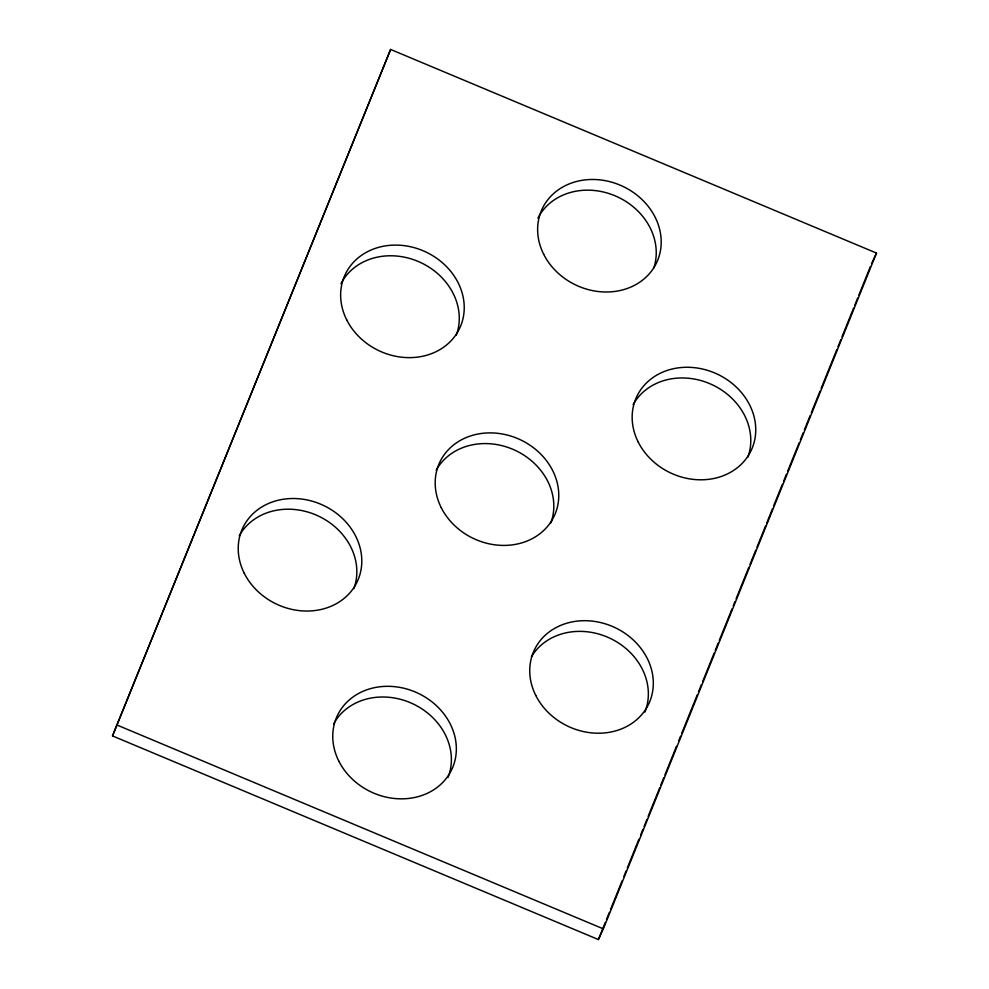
<?xml version="1.0" encoding="UTF-8"?>
<svg xmlns="http://www.w3.org/2000/svg" width="989" height="989" viewBox="0 0 989 989"><rect width="100%" height="100%" fill="white"/><g stroke="black" fill="none" stroke-linecap="round" stroke-linejoin="round"><path stroke-width="1.48" d="M112.511 735.927L390.618 49.45L876.489 253.073L603.339 928.869L598.382 939.55L112.511 735.927L390.618 49.45M598.382 939.55L605.317 922.366M606.48 919.51L609.372 912.353M610.534 909.484L622.106 880.853M623.836 876.551L626.161 870.827M627.31 867.959L638.882 839.327M640.625 835.037L642.937 829.301M644.099 826.445L646.991 819.288M648.141 816.419L659.725 787.788M660.875 784.92L663.767 777.762M664.929 774.894L676.501 746.262M678.813 740.538L680.556 736.236M681.705 733.381L697.332 694.723M698.494 691.855L701.386 684.697M702.549 681.829L714.12 653.197M715.27 650.342L718.162 643.184M719.324 640.316L732.058 608.816M733.22 605.948L734.951 601.658M736.113 598.79L748.834 567.29M749.996 564.435L755.781 550.119M756.944 547.251L765.622 525.777M766.784 522.909L772.57 508.593M773.719 505.725L782.398 484.251M783.56 481.396L786.453 474.226M787.615 471.37L799.186 442.738M800.348 439.87L803.241 432.712M804.391 429.844L810.176 415.528M811.339 412.66L820.017 391.187M821.179 388.331L836.805 349.673M837.955 346.805L840.848 339.647M842.01 336.779L853.581 308.148M854.743 305.28L857.636 298.122M858.798 295.266L870.369 266.622M871.519 263.766L876.489 253.073M117.481 725.234L603.339 928.869M340.958 283.719A63.234 54.655 24.9 0 1 419.484 262.011A63.234 54.655 24.9 0 1 456.288 335.16M537.929 218.099A63.234 54.655 24.9 0 1 615.702 196.069A63.234 54.655 24.9 0 1 653.741 268.192M239.202 535.877A63.234 54.655 24.9 0 1 317.803 515.776A63.234 54.655 24.9 0 1 353.864 588.579M436.174 470.245A63.234 54.655 24.9 0 1 514.787 450.156A63.234 54.655 24.9 0 1 550.836 522.958M531.439 656.795A63.234 54.655 24.9 0 1 610.819 638.659A63.234 54.655 24.9 0 1 644.865 712.08M333.614 723.899A63.234 54.655 24.9 0 1 412.821 703.797A63.234 54.655 24.9 0 1 447.992 777.453M633.145 404.625A63.234 54.655 24.9 0 1 711.759 384.536A63.234 54.655 24.9 0 1 747.808 457.338M346.719 319.917A63.234 54.655 24.9 0 0 453.457 338.077A63.234 54.655 24.9 0 0 407.134 246.076A63.234 54.655 24.9 0 0 346.719 319.917M543.703 254.297A63.234 54.655 24.9 0 0 650.428 272.457A63.234 54.655 24.9 0 0 604.106 180.455A63.234 54.655 24.9 0 0 543.703 254.297M441.267 507.716A63.234 54.655 24.9 0 0 547.993 525.876A63.234 54.655 24.9 0 0 501.683 433.874A63.234 54.655 24.9 0 0 441.267 507.716M244.295 573.336A63.234 54.655 24.9 0 0 351.021 591.496A63.234 54.655 24.9 0 0 304.699 499.494A63.234 54.655 24.9 0 0 244.295 573.336M535.815 695.514A63.234 54.655 24.9 0 0 642.541 713.675A63.234 54.655 24.9 0 0 596.219 621.673A63.234 54.655 24.9 0 0 535.815 695.514M338.967 761.394A63.234 54.655 24.9 0 0 445.73 779.097A63.234 54.655 24.9 0 0 398.95 687.244A63.234 54.655 24.9 0 0 338.967 761.394M638.239 442.095A63.234 54.655 24.9 0 0 744.964 460.256A63.234 54.655 24.9 0 0 698.654 368.254A63.234 54.655 24.9 0 0 638.239 442.095"/></g></svg>
